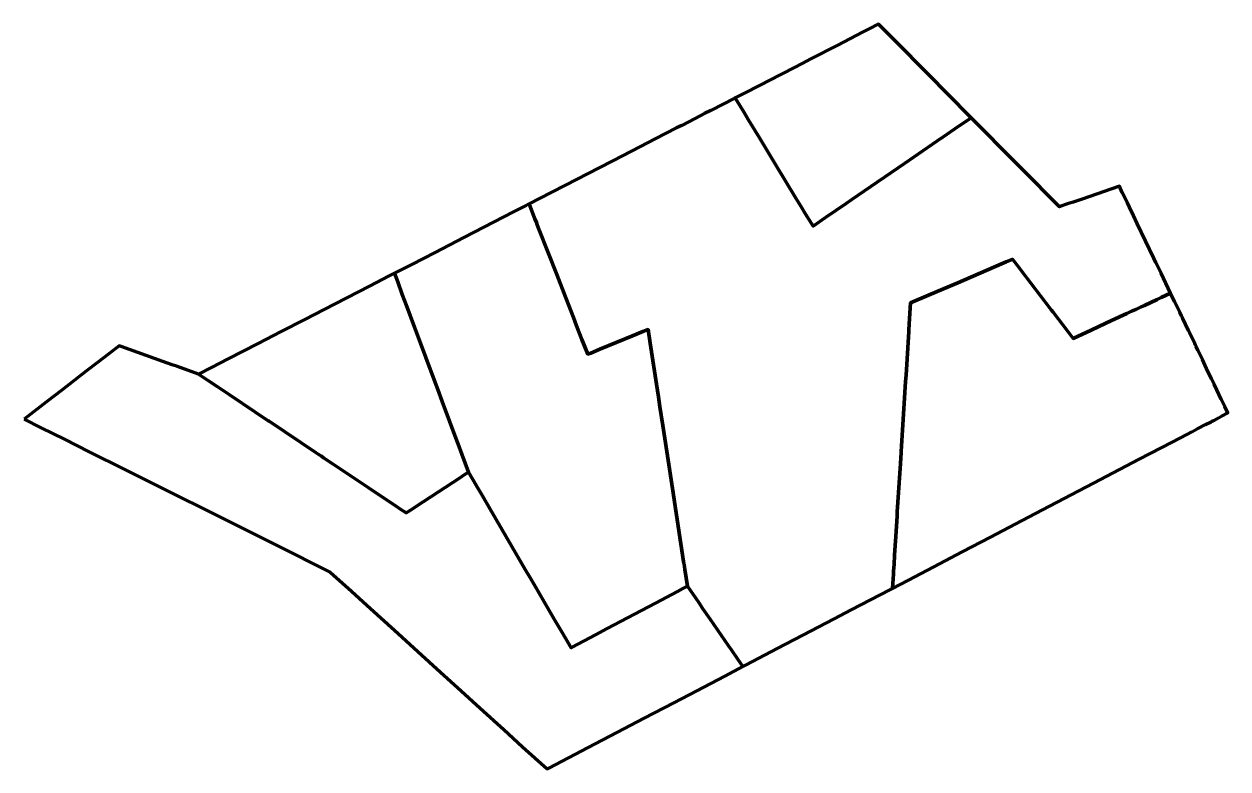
# Model space of a CAD drawing. Header units: metres. Extents: x 807679 to 807835, y 9157403 to 9157500.
import ezdxf

# ---------------------------------------------------------------- set-up
doc = ezdxf.new("R2010")
doc.units = ezdxf.units.M
doc.header["$MEASUREMENT"] = 0
doc.layers.add('2836-21162', color=1, linetype='Continuous')

msp = doc.modelspace()

# ---------------------------------------------------------------- linework, layer by layer
at = {"layer": '2836-21162', "color": 3, "lineweight": 70, "true_color": 0x00ff00}
for points in [[(807771, 9157490.47), (807771.05, 9157490.39), (807772.15, 9157488.57), (807772.69, 9157487.68), (807774.16, 9157485.27), (807774.41, 9157484.85), (807776.24, 9157481.83), (807778.9, 9157477.45), (807779.53, 9157476.41), (807780.11, 9157475.45), (807780.12, 9157475.44), (807781.12, 9157473.79), (807782.73, 9157474.9), (807785.43, 9157476.75), (807786.18, 9157477.26), (807788.63, 9157478.94), (807793.01, 9157481.95), (807794.28, 9157482.81), (807797.79, 9157485.22), (807797.84, 9157485.25), (807798.01, 9157485.37), (807799.56, 9157486.43), (807801.69, 9157487.89), (807798.56, 9157491.05), (807796.27, 9157493.37), (807795.65, 9157493.99), (807792.2, 9157497.48), (807790.34, 9157499.35), (807789.64, 9157500.07), (807789.49, 9157499.99), (807788.49, 9157499.47), (807787.65, 9157499.04), (807784.25, 9157497.29), (807780.82, 9157495.53), (807779.7, 9157494.95), (807778.7, 9157494.44), (807775.41, 9157492.74), (807774.32, 9157492.18), (807772.05, 9157491.01)], [(807726.71, 9157467.67), (807727.13, 9157466.54), (807727.73, 9157464.91), (807728.31, 9157463.36), (807729.32, 9157460.66), (807730.08, 9157458.6), (807731.47, 9157454.87), (807732.33, 9157452.56), (807732.91, 9157451.01), (807734.82, 9157445.88), (807734.99, 9157445.44), (807735.46, 9157444.16), (807736.34, 9157441.82), (807737.32, 9157440.13), (807737.5, 9157439.82), (807737.76, 9157439.37), (807738.14, 9157438.73), (807739.16, 9157436.98), (807740.72, 9157434.3), (807743.72, 9157429.16), (807744.31, 9157428.16), (807744.87, 9157427.19), (807747.49, 9157422.7), (807748.52, 9157420.95), (807749.66, 9157418.98), (807749.82, 9157419.06), (807752.85, 9157420.66), (807754.37, 9157421.47), (807757.02, 9157422.87), (807760.66, 9157424.8), (807763.49, 9157426.3), (807764.21, 9157426.68), (807764.79, 9157426.99), (807764.46, 9157429.14), (807764.35, 9157429.86), (807764.34, 9157429.95), (807764.3, 9157430.18), (807763.11, 9157437.97), (807762.93, 9157439.12), (807762.11, 9157444.5), (807761.59, 9157447.88), (807761.22, 9157450.3), (807761.02, 9157451.62), (807760.77, 9157453.27), (807760.04, 9157458.03), (807759.96, 9157458.56), (807759.68, 9157460.36), (807759.55, 9157460.3), (807759.01, 9157460.08), (807757.67, 9157459.53), (807753.41, 9157457.78), (807752.25, 9157457.3), (807751.84, 9157457.13), (807751.08, 9157459.07), (807750.39, 9157460.84), (807749.97, 9157461.92), (807748.98, 9157464.46), (807747.8, 9157467.5), (807745.49, 9157473.41), (807745.27, 9157473.98), (807745.16, 9157474.27), (807744.97, 9157474.75), (807744.89, 9157474.97), (807744.22, 9157476.68), (807743.81, 9157476.47), (807742.2, 9157475.64), (807738.34, 9157473.66), (807735.72, 9157472.31), (807732, 9157470.39), (807728.97, 9157468.83)], [(807791.49, 9157427.33), (807791.45, 9157426.7), (807793.43, 9157427.73), (807796.84, 9157429.52), (807800.52, 9157431.44), (807804.18, 9157433.36), (807807.4, 9157435.04), (807810.96, 9157436.9), (807814.67, 9157438.85), (807817.59, 9157440.37), (807820.97, 9157442.14), (807823.52, 9157443.48), (807827.83, 9157445.73), (807829.73, 9157446.72), (807830.38, 9157447.06), (807831.08, 9157447.43), (807832.15, 9157447.99), (807832.88, 9157448.37), (807833.04, 9157448.45), (807833.16, 9157448.52), (807833.31, 9157448.59), (807833.83, 9157448.87), (807834.21, 9157449.07), (807835.06, 9157449.51), (807834.66, 9157450.33), (807834.19, 9157451.32), (807833.62, 9157452.51), (807833.28, 9157453.23), (807832.94, 9157453.94), (807832.29, 9157455.29), (807831.74, 9157456.45), (807831.15, 9157457.67), (807830.92, 9157458.16), (807830.83, 9157458.34), (807830.74, 9157458.54), (807830.06, 9157459.96), (807829.93, 9157460.23), (807829.14, 9157461.87), (807829.02, 9157462.14), (807828.79, 9157462.6), (807828.13, 9157463.98), (807827.61, 9157465.08), (807826.38, 9157464.5), (807825.88, 9157464.27), (807824.21, 9157463.49), (807823.79, 9157463.3), (807823.09, 9157462.97), (807822.54, 9157462.72), (807821.9, 9157462.42), (807819.94, 9157461.51), (807818.27, 9157460.73), (807817.28, 9157460.27), (807814.95, 9157459.18), (807814.27, 9157460.07), (807812.33, 9157462.6), (807812.09, 9157462.91), (807811.95, 9157463.1), (807808.16, 9157468.05), (807807.96, 9157468.32), (807807.05, 9157469.5), (807806.87, 9157469.42), (807806.25, 9157469.15), (807805.91, 9157469.01), (807804.64, 9157468.46), (807799.94, 9157466.44), (807798.08, 9157465.64), (807796.13, 9157464.81), (807793.8, 9157463.81), (807793.67, 9157461.77), (807793.58, 9157460.3), (807793.57, 9157460.09), (807793.21, 9157454.42), (807793.16, 9157453.61), (807793.07, 9157452.17), (807792.62, 9157445.2), (807792.58, 9157444.5), (807792.57, 9157444.36), (807792.48, 9157442.93), (807792.08, 9157436.67), (807792.05, 9157436.1), (807791.88, 9157433.48), (807791.72, 9157431.01), (807791.65, 9157429.79), (807791.6, 9157429), (807791.57, 9157428.57)], [(807701.25, 9157454.56), (807702.53, 9157453.7), (807703.65, 9157452.95), (807704.3, 9157452.51), (807705.22, 9157451.9), (807710.3, 9157448.5), (807710.42, 9157448.42), (807716.52, 9157444.34), (807716.78, 9157444.16), (807717.22, 9157443.87), (807717.49, 9157443.69), (807718.73, 9157442.86), (807720.82, 9157441.46), (807723.28, 9157439.82), (807723.85, 9157439.44), (807726.92, 9157437.38), (807727.4, 9157437.06), (807728.22, 9157436.52), (807728.99, 9157437.02), (807729.96, 9157437.65), (807730.45, 9157437.97), (807735.28, 9157441.13), (807735.64, 9157441.36), (807736.34, 9157441.82), (807735.46, 9157444.16), (807734.99, 9157445.44), (807734.82, 9157445.88), (807732.91, 9157451.01), (807732.33, 9157452.56), (807731.47, 9157454.87), (807730.08, 9157458.6), (807729.32, 9157460.66), (807728.31, 9157463.36), (807727.73, 9157464.91), (807727.13, 9157466.54), (807726.71, 9157467.67), (807726.04, 9157467.32), (807723.45, 9157465.99), (807719.01, 9157463.71), (807717.55, 9157462.95), (807715.07, 9157461.67), (807711.98, 9157460.09), (807708.99, 9157458.55), (807705.07, 9157456.53), (807702.92, 9157455.42)]]:
    msp.add_lwpolyline(points, close=True, dxfattribs=at)
at = {"layer": '2836-21162', "color": 40, "lineweight": 70, "true_color": 0xffbb00}
for points in [[(807744.22, 9157476.68), (807744.89, 9157474.97), (807744.97, 9157474.75), (807745.16, 9157474.27), (807745.27, 9157473.98), (807745.49, 9157473.41), (807747.8, 9157467.5), (807748.98, 9157464.46), (807749.97, 9157461.92), (807750.39, 9157460.84), (807751.08, 9157459.07), (807751.84, 9157457.13), (807752.25, 9157457.3), (807753.41, 9157457.78), (807757.67, 9157459.53), (807759.01, 9157460.08), (807759.55, 9157460.3), (807759.68, 9157460.36), (807759.96, 9157458.56), (807760.04, 9157458.03), (807760.77, 9157453.27), (807761.02, 9157451.62), (807761.22, 9157450.3), (807761.59, 9157447.88), (807762.11, 9157444.5), (807762.93, 9157439.12), (807763.11, 9157437.97), (807764.3, 9157430.18), (807764.34, 9157429.95), (807764.35, 9157429.86), (807764.46, 9157429.14), (807764.79, 9157426.99), (807766.27, 9157424.85), (807766.81, 9157424.06), (807767.75, 9157422.69), (807770.13, 9157419.25), (807770.46, 9157418.76), (807771.29, 9157417.56), (807772, 9157416.53), (807772.42, 9157416.75), (807776.48, 9157418.87), (807779.78, 9157420.6), (807783.89, 9157422.75), (807786.1, 9157423.9), (807791.1, 9157426.52), (807791.45, 9157426.7), (807791.49, 9157427.33), (807791.57, 9157428.57), (807791.6, 9157429), (807791.65, 9157429.79), (807791.72, 9157431.01), (807791.88, 9157433.48), (807792.05, 9157436.1), (807792.08, 9157436.67), (807792.48, 9157442.93), (807792.57, 9157444.36), (807792.58, 9157444.5), (807792.62, 9157445.2), (807793.07, 9157452.17), (807793.16, 9157453.61), (807793.21, 9157454.42), (807793.57, 9157460.09), (807793.58, 9157460.3), (807793.67, 9157461.77), (807793.8, 9157463.81), (807796.13, 9157464.81), (807798.08, 9157465.64), (807799.94, 9157466.44), (807804.64, 9157468.46), (807805.91, 9157469.01), (807806.25, 9157469.15), (807806.87, 9157469.42), (807807.05, 9157469.5), (807807.96, 9157468.32), (807808.16, 9157468.05), (807811.95, 9157463.1), (807812.09, 9157462.91), (807812.33, 9157462.6), (807814.27, 9157460.07), (807814.95, 9157459.18), (807817.28, 9157460.27), (807818.27, 9157460.73), (807819.94, 9157461.51), (807821.9, 9157462.42), (807822.54, 9157462.72), (807823.09, 9157462.97), (807823.79, 9157463.3), (807824.21, 9157463.49), (807825.88, 9157464.27), (807826.38, 9157464.5), (807827.61, 9157465.08), (807826.37, 9157467.67), (807825.95, 9157468.55), (807825.69, 9157469.09), (807825.44, 9157469.62), (807823.27, 9157474.14), (807822.78, 9157475.16), (807822.25, 9157476.27), (807821.99, 9157476.82), (807821.33, 9157478.18), (807821.2, 9157478.46), (807821.06, 9157478.77), (807820.96, 9157478.98), (807820.84, 9157478.94), (807818.98, 9157478.3), (807816.11, 9157477.32), (807814.96, 9157476.93), (807814.22, 9157476.68), (807813.21, 9157476.33), (807813.15, 9157476.31), (807812.05, 9157477.43), (807809.4, 9157480.1), (807807.91, 9157481.61), (807806.28, 9157483.25), (807802.99, 9157486.58), (807801.77, 9157487.81), (807801.69, 9157487.89), (807799.56, 9157486.43), (807798.01, 9157485.37), (807797.84, 9157485.25), (807797.79, 9157485.22), (807794.28, 9157482.81), (807793.01, 9157481.95), (807788.63, 9157478.94), (807786.18, 9157477.26), (807785.43, 9157476.75), (807782.73, 9157474.9), (807781.12, 9157473.79), (807780.12, 9157475.44), (807780.11, 9157475.45), (807779.53, 9157476.41), (807778.9, 9157477.45), (807776.24, 9157481.83), (807774.41, 9157484.85), (807774.16, 9157485.27), (807772.69, 9157487.68), (807772.15, 9157488.57), (807771.05, 9157490.39), (807771, 9157490.47), (807770.94, 9157490.44), (807767.82, 9157488.84), (807767.01, 9157488.42), (807765.78, 9157487.78), (807764.05, 9157486.89), (807763.39, 9157486.56), (807760.62, 9157485.13), (807758.71, 9157484.14), (807755.08, 9157482.27), (807753.33, 9157481.37), (807748.94, 9157479.12), (807747.09, 9157478.16)], [(807678.56, 9157448.7), (807680.78, 9157447.59), (807683.8, 9157446.08), (807687.03, 9157444.47), (807691.64, 9157442.16), (807692.8, 9157441.58), (807697.48, 9157439.25), (807703.04, 9157436.47), (807704.18, 9157435.9), (807709.48, 9157433.26), (807711.39, 9157432.3), (807718.36, 9157428.82), (807721.11, 9157426.33), (807723.1, 9157424.52), (807727.17, 9157420.83), (807729.76, 9157418.48), (807732.7, 9157415.81), (807735.4, 9157413.36), (807737.84, 9157411.14), (807740.91, 9157408.36), (807743.37, 9157406.12), (807746.57, 9157403.23), (807746.78, 9157403.34), (807751.9, 9157406.02), (807755.63, 9157407.97), (807759.18, 9157409.82), (807763.03, 9157411.84), (807766, 9157413.39), (807769.64, 9157415.3), (807772, 9157416.53), (807771.29, 9157417.56), (807770.46, 9157418.76), (807770.13, 9157419.25), (807767.75, 9157422.69), (807766.81, 9157424.06), (807766.27, 9157424.85), (807764.79, 9157426.99), (807764.21, 9157426.68), (807763.49, 9157426.3), (807760.66, 9157424.8), (807757.02, 9157422.87), (807754.37, 9157421.47), (807752.85, 9157420.66), (807749.82, 9157419.06), (807749.66, 9157418.98), (807748.52, 9157420.95), (807747.49, 9157422.7), (807744.87, 9157427.19), (807744.31, 9157428.16), (807743.72, 9157429.16), (807740.72, 9157434.3), (807739.16, 9157436.98), (807738.14, 9157438.73), (807737.76, 9157439.37), (807737.5, 9157439.82), (807737.32, 9157440.13), (807736.34, 9157441.82), (807735.64, 9157441.36), (807735.28, 9157441.13), (807730.45, 9157437.97), (807729.96, 9157437.65), (807728.99, 9157437.02), (807728.22, 9157436.52), (807727.4, 9157437.06), (807726.92, 9157437.38), (807723.85, 9157439.44), (807723.28, 9157439.82), (807720.82, 9157441.46), (807718.73, 9157442.86), (807717.49, 9157443.69), (807717.22, 9157443.87), (807716.78, 9157444.16), (807716.52, 9157444.34), (807710.42, 9157448.42), (807710.3, 9157448.5), (807705.22, 9157451.9), (807704.3, 9157452.51), (807703.65, 9157452.95), (807702.53, 9157453.7), (807701.25, 9157454.56), (807698.49, 9157455.54), (807697.81, 9157455.78), (807696.61, 9157456.21), (807691.17, 9157458.14), (807690.92, 9157458.23), (807689.59, 9157457.21), (807688.09, 9157456.05), (807686.68, 9157454.97), (807683.46, 9157452.48), (807681.48, 9157450.95)]]:
    msp.add_lwpolyline(points, close=True, dxfattribs=at)

doc.saveas('drawing.dxf')
